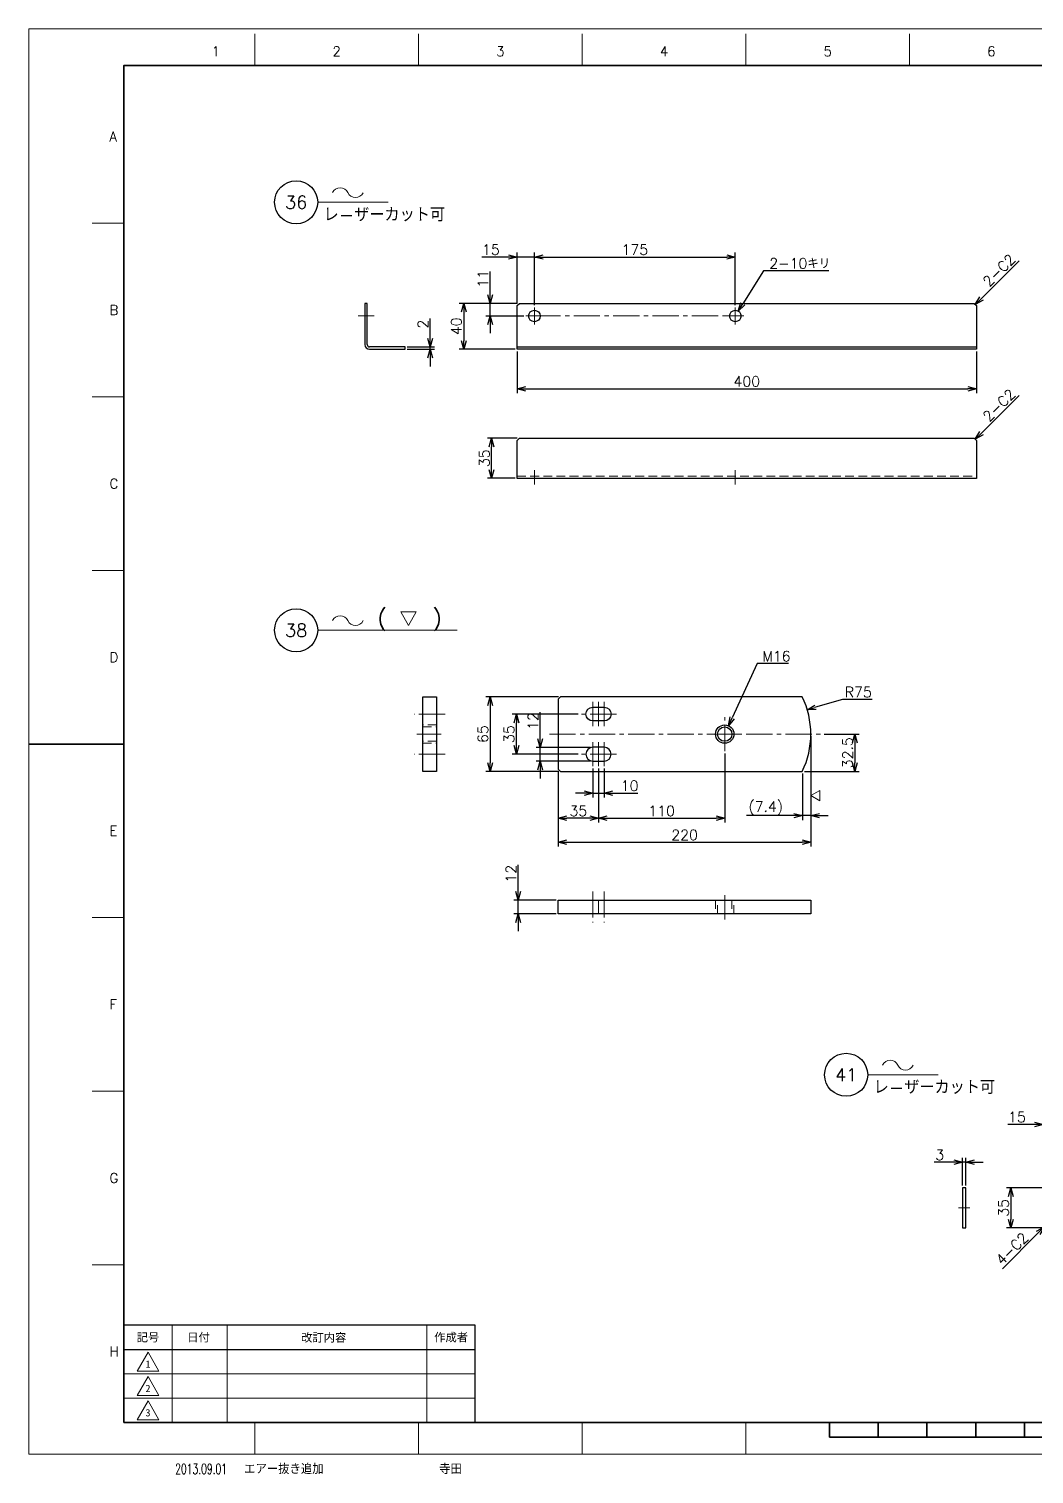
# Model space of a CAD drawing. Header units: millimetres. Extents: x 0 to 1764, y -17 to 1242.
# Drawn here: x 0 to 876, y -17 to 1242 of the extents above; entities that cross this region are included whole.
import ezdxf
from ezdxf import colors
from ezdxf.entities.mleader import LeaderData, LeaderLine
from ezdxf.enums import TextEntityAlignment as Align
from ezdxf.math import Vec2, Vec3

# ---------------------------------------------------------------- set-up
doc = ezdxf.new("R2010")
doc.units = ezdxf.units.MM
doc.header["$LTSCALE"] = 1.2
doc.header["$PDMODE"] = 99
doc.header["$PDSIZE"] = 1
doc.linetypes.add('CENTER2', pattern=[28.575, 19.05, -3.175, 3.175, -3.175])
doc.linetypes.add('HIDDEN', pattern=[9.525, 6.35, -3.175])
for name, color, linetype, lineweight in [('04_HIDDEN', 2, 'HIDDEN', 13), ('05_CENTER', 4, 'CENTER2', 13), ('07_TEXT', 3, 'Continuous', 13), ('08_DIM', 3, 'Continuous', 13), ('90_FRAME', 5, 'Continuous', 35)]:
    doc.layers.add(name, color=color, linetype=linetype, lineweight=lineweight)
doc.layers.add('10_DRAFT', color=8, linetype='Continuous', lineweight=0, plot=False)
doc.layers.add('91_BLANK', color=5, linetype='Continuous', lineweight=0, plot=False)
doc.styles.add('KSS_TXT', font='txt.shx', dxfattribs={"bigfont": 'extfont2.shx'})
doc.styles.add('MS_G', font='MS Gothic.ttf')
doc.styles.get("Standard").update_dxf_attribs({"font": 'txt.shx', "bigfont": 'extfont2.shx'})
doc.styles.add('表題用', font='MS PGothic.ttf')
doc.dimstyles.new('KSS_DIM', dxfattribs={"dimscale": 3, "dimtxt": 3, "dimasz": 2.5, "dimexe": 1.25, "dimexo": 0.625, "dimtad": 1, "dimdsep": 46, "dimtxsty": 'KSS_TXT', "dimblk": 'OPEN30', "dimcen": 0, "dimazin": 2, "dimtfac": 0.75, "dimtmove": 0, "dimatfit": 3, "dimldrblk": 'OPEN30', "dimfxl": 1.25, "dimtolj": 1, "dimarcsym": 0})
doc.dimstyles.new('KSS_DIM$3', dxfattribs={"dimscale": 3, "dimtxt": 3, "dimasz": 2.5, "dimexe": 1.25, "dimexo": 0.625, "dimtad": 1, "dimtih": 1, "dimtoh": 1, "dimdsep": 46, "dimtxsty": 'KSS_TXT', "dimblk": 'OPEN30', "dimcen": 0, "dimazin": 2, "dimtfac": 0.75, "dimtofl": 0, "dimtmove": 0, "dimatfit": 3, "dimldrblk": 'OPEN30', "dimfxl": 1.25, "dimtolj": 1, "dimarcsym": 0})
doc.dimstyles.new('KSS_DIM$4', dxfattribs={"dimscale": 3, "dimtxt": 3, "dimasz": 2.5, "dimexe": 1.25, "dimexo": 0.625, "dimtad": 1, "dimtih": 1, "dimtoh": 1, "dimdsep": 46, "dimtxsty": 'KSS_TXT', "dimblk": 'OPEN30', "dimcen": 0, "dimazin": 2, "dimtfac": 0.75, "dimtofl": 0, "dimtmove": 0, "dimatfit": 3, "dimldrblk": 'OPEN30', "dimfxl": 1.25, "dimtolj": 1, "dimarcsym": 0})

# ---------------------------------------------------------------- blocks, each defined once
blk = doc.blocks.new('AM_BALLOON1')
at = {"transparency": 16777216}
blk.add_circle((0, 0), 5, dxfattribs=at)
blk.add_attdef('B_NUMBER', text='', height=3, dxfattribs=at).set_placement((0, 0), align=Align.MIDDLE_CENTER)
blk = doc.blocks.new('_OPEN')
at = {"color": 0, "linetype": 'ByBlock'}
for p, q in [((-1, 0.17), (0, 0)), ((0, 0), (-1, -0.17)), ((0, 0), (-1, 0))]:
    blk.add_line(p, q, dxfattribs=at)
blk = doc.blocks.new('p1ba05')
for centre, start, end in [((-2.95, 0.29), 24.2276, 155.5758), ((0, 1.62), 204.2276, 335.5758)]:
    blk.add_arc(centre, 1.62, start, end)
blk = doc.blocks.new('M16Tz_1_1')
at = {"color": 0}
for radius in [8, 6.25]:
    blk.add_circle((0, 0), radius, dxfattribs=at)
at = {"layer": '05_CENTER'}
for p, q in [((0, -14.8), (0, 14.8)), ((14.8, 0), (-14.8, 0))]:
    blk.add_line(p, q, dxfattribs=at)
blk = doc.blocks.new('p1ba01')
for p, q in [((0, 0), (-1.5, 2.6)), ((-1.5, 2.6), (1.5, 2.6)), ((1.5, 2.6), (0, 0))]:
    blk.add_line(p, q)
blk = doc.blocks.new('_Open30')
at = {"color": 0, "linetype": 'ByBlock', "lineweight": -2}
for p, q in [((-1, 0.27), (0, 0)), ((0, 0), (-1, -0.27)), ((0, 0), (-1, 0))]:
    blk.add_line(p, q, dxfattribs=at)
blk = doc.blocks.new('*D142')
at = {"layer": '08_DIM', "color": 0, "lineweight": -2, "transparency": 16777216}
for p, q in [((425.3, 1002.4), (425.3, 1046.7)), ((440.3, 1000.8), (440.3, 1046.7)), ((417.8, 1042.9), (394.5, 1042.9)), ((440.3, 1042.9), (425.3, 1042.9)), ((447.8, 1042.9), (455.3, 1042.9))]:
    blk.add_line(p, q, dxfattribs=at)
at = {"layer": 'Defpoints', "color": 0, "transparency": 16777216}
for p in [(425.3, 1042.9), (425.3, 1000.5), (440.3, 998.9)]:
    blk.add_point(p, dxfattribs=at)
at = {"layer": '08_DIM', "color": 0, "lineweight": -2, "transparency": 16777216, "xscale": 7.5, "yscale": 7.5, "zscale": 7.5}
blk.add_blockref('_Open30', (425.3, 1042.9), dxfattribs=at)
at = {"layer": '08_DIM', "color": 0, "lineweight": -2, "transparency": 16777216, "xscale": 7.5, "yscale": 7.5, "zscale": 7.5, "rotation": 180}
blk.add_blockref('_Open30', (440.3, 1042.9), dxfattribs=at)
at = {"layer": '08_DIM', "color": 0, "transparency": 16777216, "insert": (402.4, 1049.3), "char_height": 9, "attachment_point": 5, "style": 'KSS_TXT'}
blk.add_mtext('\\A1;15', dxfattribs=at)
blk = doc.blocks.new('*D143')
at = {"layer": '08_DIM', "color": 0, "lineweight": -2, "transparency": 16777216}
for p, q in [((440.3, 1000.8), (440.3, 1046.7)), ((615.3, 1000.8), (615.3, 1046.7)), ((447.8, 1042.9), (607.8, 1042.9))]:
    blk.add_line(p, q, dxfattribs=at)
at = {"layer": 'Defpoints', "color": 0, "transparency": 16777216}
for p in [(615.3, 1042.9), (440.3, 998.9), (615.3, 998.9)]:
    blk.add_point(p, dxfattribs=at)
at = {"layer": '08_DIM', "color": 0, "lineweight": -2, "transparency": 16777216, "xscale": 7.5, "yscale": 7.5, "zscale": 7.5, "rotation": 180}
blk.add_blockref('_Open30', (440.3, 1042.9), dxfattribs=at)
at = {"layer": '08_DIM', "color": 0, "lineweight": -2, "transparency": 16777216, "xscale": 7.5, "yscale": 7.5, "zscale": 7.5}
blk.add_blockref('_Open30', (615.3, 1042.9), dxfattribs=at)
at = {"layer": '08_DIM', "color": 0, "transparency": 16777216, "insert": (527.8, 1049.3), "char_height": 9, "attachment_point": 5, "style": 'KSS_TXT'}
blk.add_mtext('\\A1;175', dxfattribs=at)
blk = doc.blocks.new('*D144')
at = {"layer": '08_DIM', "color": 0, "lineweight": -2, "transparency": 16777216}
for p, q in [((401.7, 1010), (401.7, 1030.3)), ((425.4, 1002.5), (398, 1002.5)), ((401.7, 991.5), (401.7, 1002.5)), ((431.1, 991.5), (398, 991.5)), ((401.7, 984), (401.7, 976.5))]:
    blk.add_line(p, q, dxfattribs=at)
at = {"layer": 'Defpoints', "color": 0, "transparency": 16777216}
for p in [(401.7, 1002.5), (427.3, 1002.5), (432.9, 991.5)]:
    blk.add_point(p, dxfattribs=at)
at = {"layer": '08_DIM', "color": 0, "lineweight": -2, "transparency": 16777216, "xscale": 7.5, "yscale": 7.5, "zscale": 7.5}
for p, rotation in [((401.7, 1002.5), 270), ((401.7, 991.5), 90)]:
    blk.add_blockref('_Open30', p, dxfattribs=dict(at, rotation=rotation))
at = {"layer": '08_DIM', "color": 0, "transparency": 16777216, "insert": (395.4, 1023.9), "char_height": 9, "attachment_point": 5, "rotation": 90, "style": 'KSS_TXT'}
blk.add_mtext('\\A1;11', dxfattribs=at)
blk = doc.blocks.new('*D145')
at = {"layer": '08_DIM', "color": 0, "lineweight": -2, "transparency": 16777216}
for p, q in [((425.4, 1002.5), (374.9, 1002.5)), ((378.7, 995), (378.7, 970)), ((423.4, 962.5), (374.9, 962.5))]:
    blk.add_line(p, q, dxfattribs=at)
at = {"layer": 'Defpoints', "color": 0, "transparency": 16777216}
for p in [(427.3, 1002.5), (378.7, 962.5), (425.3, 962.5)]:
    blk.add_point(p, dxfattribs=at)
at = {"layer": '08_DIM', "color": 0, "lineweight": -2, "transparency": 16777216, "xscale": 7.5, "yscale": 7.5, "zscale": 7.5}
for p, rotation in [((378.7, 1002.5), 90), ((378.7, 962.5), 270)]:
    blk.add_blockref('_Open30', p, dxfattribs=dict(at, rotation=rotation))
at = {"layer": '08_DIM', "color": 0, "transparency": 16777216, "insert": (372.3, 982.5), "char_height": 9, "attachment_point": 5, "rotation": 90, "style": 'KSS_TXT'}
blk.add_mtext('\\A1;40', dxfattribs=at)
blk = doc.blocks.new('*D146')
at = {"layer": '08_DIM', "color": 0, "lineweight": -2, "transparency": 16777216}
for p, q in [((425.3, 960.7), (425.3, 924.4)), ((825.3, 960.7), (825.3, 924.4)), ((432.8, 928.1), (817.8, 928.1))]:
    blk.add_line(p, q, dxfattribs=at)
at = {"layer": 'Defpoints', "color": 0, "transparency": 16777216}
for p in [(425.3, 962.5), (825.3, 962.5), (825.3, 928.1)]:
    blk.add_point(p, dxfattribs=at)
at = {"layer": '08_DIM', "color": 0, "lineweight": -2, "transparency": 16777216, "xscale": 7.5, "yscale": 7.5, "zscale": 7.5, "rotation": 180}
blk.add_blockref('_Open30', (425.3, 928.1), dxfattribs=at)
at = {"layer": '08_DIM', "color": 0, "lineweight": -2, "transparency": 16777216, "xscale": 7.5, "yscale": 7.5, "zscale": 7.5}
blk.add_blockref('_Open30', (825.3, 928.1), dxfattribs=at)
at = {"layer": '08_DIM', "color": 0, "transparency": 16777216, "insert": (625.3, 934.5), "char_height": 9, "attachment_point": 5, "style": 'KSS_TXT'}
blk.add_mtext('\\A1;400', dxfattribs=at)
blk = doc.blocks.new('*D147')
at = {"layer": '08_DIM', "color": 0, "lineweight": -2, "transparency": 16777216}
for p, q in [((425.4, 885.1), (399.3, 885.1)), ((403, 857.6), (403, 877.6)), ((423.4, 850.1), (399.3, 850.1))]:
    blk.add_line(p, q, dxfattribs=at)
at = {"layer": 'Defpoints', "color": 0, "transparency": 16777216}
for p in [(403, 885.1), (427.3, 885.1), (425.3, 850.1)]:
    blk.add_point(p, dxfattribs=at)
at = {"layer": '08_DIM', "color": 0, "lineweight": -2, "transparency": 16777216, "xscale": 7.5, "yscale": 7.5, "zscale": 7.5}
for p, rotation in [((403, 885.1), 90), ((403, 850.1), 270)]:
    blk.add_blockref('_Open30', p, dxfattribs=dict(at, rotation=rotation))
at = {"layer": '08_DIM', "color": 0, "transparency": 16777216, "insert": (396.7, 867.6), "char_height": 9, "attachment_point": 5, "rotation": 90, "style": 'KSS_TXT'}
blk.add_mtext('\\A1;35', dxfattribs=at)
blk = doc.blocks.new('*D148')
at = {"layer": '08_DIM', "color": 0, "lineweight": -2, "transparency": 16777216}
for p, q in [((639.7, 1030.9), (621.9, 1002.2)), ((696.8, 1030.9), (639.7, 1030.9))]:
    blk.add_line(p, q, dxfattribs=at)
at = {"layer": 'Defpoints', "color": 0, "transparency": 16777216}
for p in [(617.9, 995.8), (612.6, 987.3)]:
    blk.add_point(p, dxfattribs=at)
at = {"layer": '08_DIM', "color": 0, "lineweight": -2, "transparency": 16777216, "xscale": 7.5, "yscale": 7.5, "zscale": 7.5, "rotation": 238.1731790596877}
blk.add_blockref('_Open30', (617.9, 995.8), dxfattribs=at)
at = {"layer": '08_DIM', "color": 0, "transparency": 16777216, "insert": (671.4, 1037.3), "char_height": 9, "attachment_point": 5, "style": 'KSS_TXT'}
blk.add_mtext('\\A1;2-10キリ', dxfattribs=at)
blk = doc.blocks.new('*D149')
at = {"layer": '08_DIM', "color": 0, "lineweight": -2, "transparency": 16777216}
for p, q in [((349.5, 972), (349.5, 989.3)), ((329.6, 964.5), (353.3, 964.5)), ((329.6, 962.5), (353.3, 962.5)), ((349.5, 962.5), (349.5, 964.5)), ((349.5, 955), (349.5, 947.5))]:
    blk.add_line(p, q, dxfattribs=at)
at = {"layer": 'Defpoints', "color": 0, "transparency": 16777216}
for p in [(327.7, 964.5), (327.7, 962.5), (349.5, 964.5)]:
    blk.add_point(p, dxfattribs=at)
at = {"layer": '08_DIM', "color": 0, "lineweight": -2, "transparency": 16777216, "xscale": 7.5, "yscale": 7.5, "zscale": 7.5}
for p, rotation in [((349.5, 964.5), 270), ((349.5, 962.5), 90)]:
    blk.add_blockref('_Open30', p, dxfattribs=dict(at, rotation=rotation))
at = {"layer": '08_DIM', "color": 0, "transparency": 16777216, "insert": (343.2, 984.4), "char_height": 9, "attachment_point": 5, "rotation": 90, "style": 'KSS_TXT'}
blk.add_mtext('\\A1;2', dxfattribs=at)
blk = doc.blocks.new('*D150')
at = {"layer": '08_DIM', "color": 0, "lineweight": -2, "transparency": 16777216}
blk.add_line((829.6, 1006.8), (862.5, 1039.7), dxfattribs=at)
at = {"layer": 'Defpoints', "color": 0, "transparency": 16777216}
for p in [(874.7, 1052), (874.7, 1052), (824.3, 1001.5)]:
    blk.add_point(p, dxfattribs=at)
at = {"layer": '08_DIM', "color": 0, "lineweight": -2, "transparency": 16777216, "xscale": 7.5, "yscale": 7.5, "zscale": 7.5, "rotation": 225}
blk.add_blockref('_Open30', (824.3, 1001.5), dxfattribs=at)
at = {"layer": '08_DIM', "color": 0, "transparency": 16777216, "insert": (845, 1031.3), "char_height": 9, "attachment_point": 5, "rotation": 45, "style": 'KSS_TXT'}
blk.add_mtext('\\A1;2-C2', dxfattribs=at)
blk = doc.blocks.new('*D151')
at = {"layer": '08_DIM', "color": 0, "lineweight": -2, "transparency": 16777216}
blk.add_line((829.6, 889.4), (862.5, 922.3), dxfattribs=at)
at = {"layer": 'Defpoints', "color": 0, "transparency": 16777216}
for p in [(874.7, 934.5), (874.7, 934.5), (824.3, 884.1)]:
    blk.add_point(p, dxfattribs=at)
at = {"layer": '08_DIM', "color": 0, "lineweight": -2, "transparency": 16777216, "xscale": 7.5, "yscale": 7.5, "zscale": 7.5, "rotation": 225}
blk.add_blockref('_Open30', (824.3, 884.1), dxfattribs=at)
at = {"layer": '08_DIM', "color": 0, "transparency": 16777216, "insert": (845, 913.8), "char_height": 9, "attachment_point": 5, "rotation": 45, "style": 'KSS_TXT'}
blk.add_mtext('\\A1;2-C2', dxfattribs=at)
blk = doc.blocks.new('*D162')
at = {"layer": '08_DIM', "color": 0, "lineweight": -2, "transparency": 16777216}
for p, q in [((491.1, 597.4), (491.1, 572.1)), ((501.1, 597.4), (501.1, 572.1)), ((483.6, 575.9), (476.1, 575.9)), ((491.1, 575.9), (501.1, 575.9)), ((508.6, 575.9), (530.3, 575.9))]:
    blk.add_line(p, q, dxfattribs=at)
at = {"layer": 'Defpoints', "color": 0, "transparency": 16777216}
for p in [(491.1, 599.2), (501.1, 599.2), (501.1, 575.9)]:
    blk.add_point(p, dxfattribs=at)
at = {"layer": '08_DIM', "color": 0, "lineweight": -2, "transparency": 16777216, "xscale": 7.5, "yscale": 7.5, "zscale": 7.5}
blk.add_blockref('_Open30', (491.1, 575.9), dxfattribs=at)
at = {"layer": '08_DIM', "color": 0, "lineweight": -2, "transparency": 16777216, "xscale": 7.5, "yscale": 7.5, "zscale": 7.5, "rotation": 180}
blk.add_blockref('_Open30', (501.1, 575.9), dxfattribs=at)
at = {"layer": '08_DIM', "color": 0, "transparency": 16777216, "insert": (523.2, 582.2), "char_height": 9, "attachment_point": 5, "style": 'KSS_TXT'}
blk.add_mtext('\\A1;10', dxfattribs=at)
blk = doc.blocks.new('*D163')
at = {"layer": '08_DIM', "color": 0, "lineweight": -2, "transparency": 16777216}
for p, q in [((461.1, 594.9), (461.1, 550.2)), ((496.1, 597.4), (496.1, 550.2)), ((488.6, 553.9), (468.6, 553.9))]:
    blk.add_line(p, q, dxfattribs=at)
at = {"layer": 'Defpoints', "color": 0, "transparency": 16777216}
for p in [(461.1, 596.7), (496.1, 599.2), (461.1, 553.9)]:
    blk.add_point(p, dxfattribs=at)
at = {"layer": '08_DIM', "color": 0, "lineweight": -2, "transparency": 16777216, "xscale": 7.5, "yscale": 7.5, "zscale": 7.5, "rotation": 180}
blk.add_blockref('_Open30', (461.1, 553.9), dxfattribs=at)
at = {"layer": '08_DIM', "color": 0, "lineweight": -2, "transparency": 16777216, "xscale": 7.5, "yscale": 7.5, "zscale": 7.5}
blk.add_blockref('_Open30', (496.1, 553.9), dxfattribs=at)
at = {"layer": '08_DIM', "color": 0, "transparency": 16777216, "insert": (478.6, 560.3), "char_height": 9, "attachment_point": 5, "style": 'KSS_TXT'}
blk.add_mtext('\\A1;35', dxfattribs=at)
blk = doc.blocks.new('*D164')
at = {"layer": '08_DIM', "color": 0, "lineweight": -2, "transparency": 16777216}
for p, q in [((606.1, 610.5), (606.1, 550.2)), ((496.1, 597.4), (496.1, 550.2)), ((503.6, 553.9), (598.6, 553.9))]:
    blk.add_line(p, q, dxfattribs=at)
at = {"layer": 'Defpoints', "color": 0, "transparency": 16777216}
for p in [(606.1, 612.4), (496.1, 599.2), (606.1, 553.9)]:
    blk.add_point(p, dxfattribs=at)
at = {"layer": '08_DIM', "color": 0, "lineweight": -2, "transparency": 16777216, "xscale": 7.5, "yscale": 7.5, "zscale": 7.5, "rotation": 180}
blk.add_blockref('_Open30', (496.1, 553.9), dxfattribs=at)
at = {"layer": '08_DIM', "color": 0, "lineweight": -2, "transparency": 16777216, "xscale": 7.5, "yscale": 7.5, "zscale": 7.5}
blk.add_blockref('_Open30', (606.1, 553.9), dxfattribs=at)
at = {"layer": '08_DIM', "color": 0, "transparency": 16777216, "insert": (551.1, 560.3), "char_height": 9, "attachment_point": 5, "style": 'KSS_TXT'}
blk.add_mtext('\\A1;110', dxfattribs=at)
blk = doc.blocks.new('*D165')
at = {"layer": '08_DIM', "color": 0, "lineweight": -2, "transparency": 16777216}
for p, q in [((681.1, 625.4), (681.1, 529.3)), ((461.1, 594.9), (461.1, 529.3)), ((468.6, 533), (673.6, 533))]:
    blk.add_line(p, q, dxfattribs=at)
at = {"layer": 'Defpoints', "color": 0, "transparency": 16777216}
for p in [(681.1, 627.2), (461.1, 596.7), (681.1, 533)]:
    blk.add_point(p, dxfattribs=at)
at = {"layer": '08_DIM', "color": 0, "lineweight": -2, "transparency": 16777216, "xscale": 7.5, "yscale": 7.5, "zscale": 7.5, "rotation": 180}
blk.add_blockref('_Open30', (461.1, 533), dxfattribs=at)
at = {"layer": '08_DIM', "color": 0, "lineweight": -2, "transparency": 16777216, "xscale": 7.5, "yscale": 7.5, "zscale": 7.5}
blk.add_blockref('_Open30', (681.1, 533), dxfattribs=at)
at = {"layer": '08_DIM', "color": 0, "transparency": 16777216, "insert": (571.1, 539.4), "char_height": 9, "attachment_point": 5, "style": 'KSS_TXT'}
blk.add_mtext('\\A1;220', dxfattribs=at)
blk = doc.blocks.new('*D166')
at = {"layer": '08_DIM', "color": 0, "lineweight": -2, "transparency": 16777216}
for p, q in [((692.7, 627.2), (723.2, 627.2)), ((719.5, 619.7), (719.5, 602.2)), ((675.5, 594.7), (723.2, 594.7))]:
    blk.add_line(p, q, dxfattribs=at)
at = {"layer": 'Defpoints', "color": 0, "transparency": 16777216}
for p in [(690.8, 627.2), (673.7, 594.7), (719.5, 594.7)]:
    blk.add_point(p, dxfattribs=at)
at = {"layer": '08_DIM', "color": 0, "lineweight": -2, "transparency": 16777216, "xscale": 7.5, "yscale": 7.5, "zscale": 7.5}
for p, rotation in [((719.5, 627.2), 90), ((719.5, 594.7), 270)]:
    blk.add_blockref('_Open30', p, dxfattribs=dict(at, rotation=rotation))
at = {"layer": '08_DIM', "color": 0, "transparency": 16777216, "insert": (713.1, 611), "char_height": 9, "attachment_point": 5, "rotation": 90, "style": 'KSS_TXT'}
blk.add_mtext('\\A1;32.5', dxfattribs=at)
blk = doc.blocks.new('*D167')
at = {"layer": '08_DIM', "color": 0, "lineweight": -2, "transparency": 16777216}
for p, q in [((445.4, 623.2), (445.4, 646.5)), ((489.2, 615.7), (441.7, 615.7)), ((445.4, 603.7), (445.4, 615.7)), ((489.2, 603.7), (441.7, 603.7)), ((445.4, 596.2), (445.4, 588.7))]:
    blk.add_line(p, q, dxfattribs=at)
at = {"layer": 'Defpoints', "color": 0, "transparency": 16777216}
for p in [(445.4, 615.7), (491.1, 615.7), (491.1, 603.7)]:
    blk.add_point(p, dxfattribs=at)
at = {"layer": '08_DIM', "color": 0, "lineweight": -2, "transparency": 16777216, "xscale": 7.5, "yscale": 7.5, "zscale": 7.5}
for p, rotation in [((445.4, 615.7), 270), ((445.4, 603.7), 90)]:
    blk.add_blockref('_Open30', p, dxfattribs=dict(at, rotation=rotation))
at = {"layer": '08_DIM', "color": 0, "transparency": 16777216, "insert": (439.1, 638.6), "char_height": 9, "attachment_point": 5, "rotation": 90, "style": 'KSS_TXT'}
blk.add_mtext('\\A1;12', dxfattribs=at)
blk = doc.blocks.new('*D168')
at = {"layer": '08_DIM', "color": 0, "lineweight": -2, "transparency": 16777216}
for p, q in [((478.5, 644.7), (421, 644.7)), ((424.7, 617.2), (424.7, 637.2)), ((478.5, 609.7), (421, 609.7))]:
    blk.add_line(p, q, dxfattribs=at)
at = {"layer": 'Defpoints', "color": 0, "transparency": 16777216}
for p in [(424.7, 644.7), (480.4, 644.7), (480.4, 609.7)]:
    blk.add_point(p, dxfattribs=at)
at = {"layer": '08_DIM', "color": 0, "lineweight": -2, "transparency": 16777216, "xscale": 7.5, "yscale": 7.5, "zscale": 7.5}
for p, rotation in [((424.7, 644.7), 90), ((424.7, 609.7), 270)]:
    blk.add_blockref('_Open30', p, dxfattribs=dict(at, rotation=rotation))
at = {"layer": '08_DIM', "color": 0, "transparency": 16777216, "insert": (418.3, 627.2), "char_height": 9, "attachment_point": 5, "rotation": 90, "style": 'KSS_TXT'}
blk.add_mtext('\\A1;35', dxfattribs=at)
blk = doc.blocks.new('*D169')
at = {"layer": '08_DIM', "color": 0, "lineweight": -2, "transparency": 16777216}
for p, q in [((461.2, 659.7), (398.1, 659.7)), ((401.8, 652.2), (401.8, 602.2)), ((461.2, 594.7), (398.1, 594.7))]:
    blk.add_line(p, q, dxfattribs=at)
at = {"layer": 'Defpoints', "color": 0, "transparency": 16777216}
for p in [(463.1, 659.7), (401.8, 594.7), (463.1, 594.7)]:
    blk.add_point(p, dxfattribs=at)
at = {"layer": '08_DIM', "color": 0, "lineweight": -2, "transparency": 16777216, "xscale": 7.5, "yscale": 7.5, "zscale": 7.5}
for p, rotation in [((401.8, 659.7), 90), ((401.8, 594.7), 270)]:
    blk.add_blockref('_Open30', p, dxfattribs=dict(at, rotation=rotation))
at = {"layer": '08_DIM', "color": 0, "transparency": 16777216, "insert": (395.4, 627.2), "char_height": 9, "attachment_point": 5, "rotation": 90, "style": 'KSS_TXT'}
blk.add_mtext('\\A1;65', dxfattribs=at)
blk = doc.blocks.new('*D170')
at = {"layer": '08_DIM', "color": 0, "lineweight": -2, "transparency": 16777216}
for p, q in [((634.3, 688.7), (612.5, 641.3)), ((661.6, 688.7), (634.3, 688.7))]:
    blk.add_line(p, q, dxfattribs=at)
at = {"layer": 'Defpoints', "color": 0, "transparency": 16777216}
for p in [(609.4, 634.5), (602.7, 620)]:
    blk.add_point(p, dxfattribs=at)
at = {"layer": '08_DIM', "color": 0, "lineweight": -2, "transparency": 16777216, "xscale": 7.5, "yscale": 7.5, "zscale": 7.5, "rotation": 245.3868594201765}
blk.add_blockref('_Open30', (609.4, 634.5), dxfattribs=at)
at = {"layer": '08_DIM', "color": 0, "transparency": 16777216, "insert": (651.1, 695.1), "char_height": 9, "attachment_point": 5, "style": 'KSS_TXT'}
blk.add_mtext('\\A1;M16', dxfattribs=at)
blk = doc.blocks.new('*D171')
at = {"layer": '08_DIM', "color": 0, "lineweight": -2, "transparency": 16777216}
for p, q in [((681.1, 625.4), (681.1, 552.4)), ((673.7, 592.9), (673.7, 552.4)), ((666.2, 556.2), (624.9, 556.2)), ((681.1, 556.2), (673.7, 556.2)), ((688.6, 556.2), (696.1, 556.2))]:
    blk.add_line(p, q, dxfattribs=at)
at = {"layer": 'Defpoints', "color": 0, "transparency": 16777216}
for p in [(681.1, 627.2), (673.7, 594.7), (673.7, 556.2)]:
    blk.add_point(p, dxfattribs=at)
at = {"layer": '08_DIM', "color": 0, "lineweight": -2, "transparency": 16777216, "xscale": 7.5, "yscale": 7.5, "zscale": 7.5}
blk.add_blockref('_Open30', (673.7, 556.2), dxfattribs=at)
at = {"layer": '08_DIM', "color": 0, "lineweight": -2, "transparency": 16777216, "xscale": 7.5, "yscale": 7.5, "zscale": 7.5, "rotation": 180}
blk.add_blockref('_Open30', (681.1, 556.2), dxfattribs=at)
at = {"layer": '08_DIM', "color": 0, "transparency": 16777216, "insert": (641.8, 562.6), "char_height": 9, "attachment_point": 5, "style": 'KSS_TXT'}
blk.add_mtext('\\A1;(7.4)', dxfattribs=at)
blk = doc.blocks.new('*D172')
at = {"layer": '08_DIM', "color": 0, "lineweight": -2, "transparency": 16777216}
for p, q in [((708.6, 657.4), (685.2, 650.6)), ((734.4, 657.4), (708.6, 657.4))]:
    blk.add_line(p, q, dxfattribs=at)
at = {"layer": 'Defpoints', "color": 0, "transparency": 16777216}
for p in [(678, 648.4), (606.1, 627.2)]:
    blk.add_point(p, dxfattribs=at)
at = {"layer": '08_DIM', "color": 0, "lineweight": -2, "transparency": 16777216, "xscale": 7.5, "yscale": 7.5, "zscale": 7.5, "rotation": 196.4213135065536}
blk.add_blockref('_Open30', (678, 648.4), dxfattribs=at)
at = {"layer": '08_DIM', "color": 0, "transparency": 16777216, "insert": (722.4, 663.8), "char_height": 9, "attachment_point": 5, "style": 'KSS_TXT'}
blk.add_mtext('\\A1;R75', dxfattribs=at)
blk = doc.blocks.new('*D173')
at = {"layer": '08_DIM', "color": 0, "lineweight": -2, "transparency": 16777216}
for p, q in [((426.2, 490.2), (426.2, 513.5)), ((459.2, 482.7), (422.5, 482.7)), ((426.2, 470.7), (426.2, 482.7)), ((459.2, 470.7), (422.5, 470.7)), ((426.2, 463.2), (426.2, 455.7))]:
    blk.add_line(p, q, dxfattribs=at)
at = {"layer": 'Defpoints', "color": 0, "transparency": 16777216}
for p in [(426.2, 482.7), (461.1, 482.7), (461.1, 470.7)]:
    blk.add_point(p, dxfattribs=at)
at = {"layer": '08_DIM', "color": 0, "lineweight": -2, "transparency": 16777216, "xscale": 7.5, "yscale": 7.5, "zscale": 7.5}
for p, rotation in [((426.2, 482.7), 270), ((426.2, 470.7), 90)]:
    blk.add_blockref('_Open30', p, dxfattribs=dict(at, rotation=rotation))
at = {"layer": '08_DIM', "color": 0, "transparency": 16777216, "insert": (419.9, 505.6), "char_height": 9, "attachment_point": 5, "rotation": 90, "style": 'KSS_TXT'}
blk.add_mtext('\\A1;12', dxfattribs=at)
blk = doc.blocks.new('*D182')
at = {"layer": '08_DIM', "color": 0, "lineweight": -2, "transparency": 16777216}
for p, q in [((883.5, 231.9), (883.5, 291)), ((898.5, 223.7), (898.5, 291)), ((876, 287.2), (852.8, 287.2)), ((898.5, 287.2), (883.5, 287.2)), ((906, 287.2), (913.5, 287.2))]:
    blk.add_line(p, q, dxfattribs=at)
at = {"layer": 'Defpoints', "color": 0, "transparency": 16777216}
for p in [(883.5, 287.2), (883.5, 230), (898.5, 221.9)]:
    blk.add_point(p, dxfattribs=at)
at = {"layer": '08_DIM', "color": 0, "lineweight": -2, "transparency": 16777216, "xscale": 7.5, "yscale": 7.5, "zscale": 7.5}
blk.add_blockref('_Open30', (883.5, 287.2), dxfattribs=at)
at = {"layer": '08_DIM', "color": 0, "lineweight": -2, "transparency": 16777216, "xscale": 7.5, "yscale": 7.5, "zscale": 7.5, "rotation": 180}
blk.add_blockref('_Open30', (898.5, 287.2), dxfattribs=at)
at = {"layer": '08_DIM', "color": 0, "transparency": 16777216, "insert": (860.6, 293.6), "char_height": 9, "attachment_point": 5, "style": 'KSS_TXT'}
blk.add_mtext('\\A1;15', dxfattribs=at)
blk = doc.blocks.new('*D186')
at = {"layer": '08_DIM', "color": 0, "lineweight": -2, "transparency": 16777216}
for p, q in [((883.6, 232), (851.6, 232)), ((855.3, 224.5), (855.3, 204.5)), ((883.6, 197), (851.6, 197))]:
    blk.add_line(p, q, dxfattribs=at)
at = {"layer": 'Defpoints', "color": 0, "transparency": 16777216}
for p in [(885.5, 232), (855.3, 197), (885.5, 197)]:
    blk.add_point(p, dxfattribs=at)
at = {"layer": '08_DIM', "color": 0, "lineweight": -2, "transparency": 16777216, "xscale": 7.5, "yscale": 7.5, "zscale": 7.5}
for p, rotation in [((855.3, 232), 90), ((855.3, 197), 270)]:
    blk.add_blockref('_Open30', p, dxfattribs=dict(at, rotation=rotation))
at = {"layer": '08_DIM', "color": 0, "transparency": 16777216, "insert": (848.9, 214.5), "char_height": 9, "attachment_point": 5, "rotation": 90, "style": 'KSS_TXT'}
blk.add_mtext('\\A1;35', dxfattribs=at)
blk = doc.blocks.new('*D188')
at = {"layer": '08_DIM', "color": 0, "lineweight": -2, "transparency": 16777216}
blk.add_line((879.2, 192.7), (847.9, 161.4), dxfattribs=at)
at = {"layer": 'Defpoints', "color": 0, "transparency": 16777216}
for p in [(884.5, 198), (837.2, 150.7), (837.2, 150.7)]:
    blk.add_point(p, dxfattribs=at)
at = {"layer": '08_DIM', "color": 0, "lineweight": -2, "transparency": 16777216, "xscale": 7.5, "yscale": 7.5, "zscale": 7.5, "rotation": 45}
blk.add_blockref('_Open30', (884.5, 198), dxfattribs=at)
at = {"layer": '08_DIM', "color": 0, "transparency": 16777216, "insert": (856.3, 178.9), "char_height": 9, "attachment_point": 5, "rotation": 45, "style": 'KSS_TXT'}
blk.add_mtext('\\A1;4-C2', dxfattribs=at)
blk = doc.blocks.new('*D189')
at = {"layer": '08_DIM', "color": 0, "lineweight": -2, "transparency": 16777216}
for p, q in [((805.7, 254.4), (788.4, 254.4)), ((813.2, 233.9), (813.2, 258.1)), ((816.2, 254.4), (813.2, 254.4)), ((816.2, 233.9), (816.2, 258.1)), ((823.7, 254.4), (831.2, 254.4))]:
    blk.add_line(p, q, dxfattribs=at)
at = {"layer": 'Defpoints', "color": 0, "transparency": 16777216}
for p in [(813.2, 254.4), (813.2, 232), (816.2, 232)]:
    blk.add_point(p, dxfattribs=at)
at = {"layer": '08_DIM', "color": 0, "lineweight": -2, "transparency": 16777216, "xscale": 7.5, "yscale": 7.5, "zscale": 7.5}
blk.add_blockref('_Open30', (813.2, 254.4), dxfattribs=at)
at = {"layer": '08_DIM', "color": 0, "lineweight": -2, "transparency": 16777216, "xscale": 7.5, "yscale": 7.5, "zscale": 7.5, "rotation": 180}
blk.add_blockref('_Open30', (816.2, 254.4), dxfattribs=at)
at = {"layer": '08_DIM', "color": 0, "transparency": 16777216, "insert": (793.3, 260.7), "char_height": 9, "attachment_point": 5, "style": 'KSS_TXT'}
blk.add_mtext('\\A1;3', dxfattribs=at)

msp = doc.modelspace()

# ---------------------------------------------------------------- linework, layer by layer
at = {"color": 0}
for p, q in [((294.675, 1002.537), (292.675, 1002.537)), ((292.675, 1002.537), (292.675, 966.537)), ((294.675, 966.537), (294.675, 1002.537)), ((327.675, 964.537), (296.675, 964.537)), ((296.675, 962.537), (327.675, 962.537)), ((327.675, 962.537), (327.675, 964.537)), ((425.275, 964.537), (825.275, 964.537))]:
    msp.add_line(p, q, dxfattribs=at)
for points in [[(427.275, 1002.537), (823.275, 1002.537), (825.275, 1000.537), (825.275, 962.537), (425.275, 962.537), (425.275, 1000.537)], [(427.275, 885.062), (823.275, 885.062), (825.275, 883.062), (825.275, 850.062), (425.275, 850.062), (425.275, 883.062)], [(343.082, 594.731), (343.082, 659.731), (355.082, 659.731), (355.082, 594.731)], [(461.07, 470.712), (461.07, 482.712), (681.07, 482.712), (681.07, 470.712)], [(816.165, 232.032), (813.165, 232.032), (813.165, 197.032), (816.165, 197.032)]]:
    msp.add_lwpolyline(points, close=True, dxfattribs=at)
for points in [[(586.07, 659.731), (463.07, 659.731), (461.07, 657.731), (461.07, 596.731), (463.07, 594.731), (586.07, 594.731)], [(673.662, 659.731), (586.07, 659.731)], [(586.07, 594.731), (673.662, 594.731)]]:
    msp.add_lwpolyline(points)
for points in [[(491.07, 650.731), (501.07, 650.731, -1), (501.07, 638.731), (491.07, 638.731, -1)], [(491.07, 603.731), (501.07, 603.731, 1), (501.07, 615.731), (491.07, 615.731, 1)]]:
    msp.add_lwpolyline(points, format="xyb", close=True, dxfattribs=at)
for centre in [(440.275, 991.537), (615.275, 991.537)]:
    msp.add_circle(centre, 5, dxfattribs=at)
for radius in [4, 2]:
    msp.add_arc((296.675, 966.537), radius, 180, 270, dxfattribs=at)
msp.add_arc((606.07, 627.231), 75, 334.320711, 25.679289)
at = {"layer": '04_HIDDEN'}
for p, q in [((425.275, 852.062), (825.275, 852.062)), ((355.082, 635.231), (343.082, 635.231)), ((343.082, 633.481), (355.082, 633.481)), ((355.082, 620.981), (343.082, 620.981)), ((343.082, 619.231), (355.082, 619.231)), ((598.07, 482.712), (598.07, 470.712)), ((599.82, 470.712), (599.82, 482.712)), ((612.32, 482.712), (612.32, 470.712)), ((614.07, 470.712), (614.07, 482.712))]:
    msp.add_line(p, q, dxfattribs=at)
at = {"layer": '05_CENTER'}
for p, q in [((440.275, 984.196), (440.275, 998.878)), ((615.275, 984.196), (615.275, 998.878)), ((300.667, 991.537), (286.703, 991.537)), ((447.616, 991.537), (432.934, 991.537)), ((440.275, 991.537), (615.275, 991.537)), ((622.616, 991.537), (607.934, 991.537)), ((440.275, 844.721), (440.275, 857.32)), ((615.275, 844.721), (615.275, 857.32)), ((491.07, 655.23), (491.07, 634.232)), ((496.07, 655.23), (496.07, 634.232)), ((501.07, 655.23), (501.07, 634.232)), ((362.624, 644.731), (335.539, 644.731)), ((511.746, 644.731), (480.393, 644.731)), ((338.007, 627.231), (359.2, 627.231)), ((453.348, 627.231), (690.777, 627.231)), ((491.07, 599.232), (491.07, 620.23)), ((496.07, 599.232), (496.07, 620.23)), ((501.07, 599.232), (501.07, 620.23)), ((362.624, 609.731), (335.539, 609.731)), ((511.746, 609.731), (480.393, 609.731)), ((491.07, 490.255), (491.07, 463.17)), ((501.07, 490.255), (501.07, 463.17)), ((606.07, 465.638), (606.07, 486.831)), ((819.5, 214.532), (809.83, 214.532))]:
    msp.add_line(p, q, dxfattribs=at)
at = {"layer": '08_DIM'}
for p, q in [((251.539, 1090.555), (312.868, 1090.555)), ((251.539, 717.705), (373.118, 717.705)), ((730.606, 330.426), (791.935, 330.426))]:
    msp.add_line(p, q, dxfattribs=at)
at = {"layer": '10_DRAFT'}
msp.add_line((496.07, 482.712), (496.07, 470.712), dxfattribs=at)
at = {"layer": '90_FRAME', "color": 4, "lineweight": 13}
for p, q in [((196.76, 1209.75), (196.76, 1237.359)), ((339.328, 1209.75), (339.328, 1237.359)), ((481.896, 1209.75), (481.896, 1237.359)), ((624.464, 1209.75), (624.464, 1237.359)), ((767.032, 1209.75), (767.032, 1237.359)), ((82.742, 1072.29), (55.133, 1072.29)), ((82.742, 921.066), (55.133, 921.066)), ((82.742, 769.842), (55.133, 769.842)), ((82.742, 467.394), (55.133, 467.394)), ((82.742, 316.17), (55.133, 316.17)), ((82.742, 164.946), (55.133, 164.946)), ((196.76, 0), (196.76, 27.485)), ((339.328, 0), (339.328, 27.485)), ((481.896, 0), (481.896, 27.485)), ((624.464, 0), (624.464, 27.485))]:
    msp.add_line(p, q, dxfattribs=at)
at = {"layer": '90_FRAME'}
for p, q in [((0, 618.618), (82.742, 618.618)), ((697.224, 14.743), (697.224, 27.485)), ((739.699, 14.743), (739.699, 27.485)), ((782.175, 14.743), (782.175, 27.485)), ((824.65, 14.743), (824.65, 27.485)), ((867.125, 14.743), (867.125, 27.485)), ((697.224, 14.743), (1121.977, 14.743))]:
    msp.add_line(p, q, dxfattribs=at)
at = {"layer": '90_FRAME', "color": 0, "lineweight": 13}
for p, q in [((124.742, 27.485), (124.742, 112.343)), ((172.742, 27.485), (172.742, 112.343)), ((346.742, 27.485), (346.742, 112.343)), ((82.742, 69.914), (388.742, 69.914)), ((82.742, 48.7), (388.742, 48.7))]:
    msp.add_line(p, q, dxfattribs=at)
at = {"layer": '90_FRAME', "color": 0, "lineweight": 25}
msp.add_line((82.742, 91.128), (388.742, 91.128), dxfattribs=at)
at = {"layer": '90_FRAME'}
msp.add_lwpolyline([(82.742, 27.485), (1736.459, 27.485), (1736.459, 1209.75), (82.742, 1209.75)], close=True, dxfattribs=at)
at = {"layer": '90_FRAME', "color": 0, "lineweight": 25}
msp.add_lwpolyline([(82.742, 27.485), (388.742, 27.485), (388.742, 112.343), (82.742, 112.343)], close=True, dxfattribs=at)
at = {"layer": '90_FRAME', "color": 0, "lineweight": 13}
for points in [[(94.195, 72.167), (103.742, 88.702), (113.288, 72.167), (94.195, 72.167)], [(94.195, 50.953), (103.742, 67.488), (113.288, 50.953), (94.195, 50.953)], [(94.195, 29.739), (103.742, 46.274), (113.288, 29.739), (94.195, 29.739)]]:
    msp.add_lwpolyline(points, dxfattribs=at)
at = {"layer": '91_BLANK'}
msp.add_lwpolyline([(0, 0), (1764.068, 0), (1764.068, 1241.619), (0, 1241.619)], close=True, dxfattribs=at)

# ---------------------------------------------------------------- block references
msp.add_blockref('M16Tz_1_1', (606.07, 627.231))
at = {"layer": '08_DIM', "xscale": 4.5, "yscale": 4.5, "zscale": 4.5}
for name, p in [('p1ba05', (284.408, 1094.658)), ('p1ba05', (284.408, 721.807)), ('p1ba01', (330.571, 721.98)), ('p1ba05', (763.475, 334.529))]:
    msp.add_blockref(name, p, dxfattribs=at)
at = {"layer": '08_DIM', "xscale": 3, "yscale": 3, "zscale": 3, "rotation": 270}
msp.add_blockref('p1ba01', (681.07, 573.62), dxfattribs=at)

# ---------------------------------------------------------------- texts
at = {"layer": '07_TEXT', "style": 'KSS_TXT'}
msp.add_text('(   )', height=13.5, dxfattribs=at).set_placement((303.557, 721.642))
at = {"layer": '08_DIM', "style": 'KSS_TXT'}
for p in [(256.727, 1073.874), (735.794, 313.745)]:
    msp.add_text('レ-ザーカット可', height=12, dxfattribs=at).set_placement(p)
at = {"layer": '90_FRAME', "color": 0, "lineweight": 13, "style": 'KSS_TXT'}
for s, p in [('1', (162.682, 1215.249)), ('2', (268.044, 1215.249)), ('3', (410.612, 1215.249)), ('4', (553.18, 1215.249)), ('5', (695.748, 1215.249)), ('6', (838.316, 1215.249))]:
    msp.add_text(s, height=8.52, dxfattribs=at).set_placement(p, align=Align.BOTTOM_CENTER)
for s, p in [('A', (70.199, 1147.902)), ('B', (70.199, 996.678)), ('C', (70.199, 845.454)), ('D', (70.199, 694.23)), ('E', (70.199, 543.006)), ('F', (70.199, 391.782)), ('G', (70.199, 240.558)), ('H', (70.199, 89.334))]:
    msp.add_text(s, height=8.52, dxfattribs=at).set_placement(p, align=Align.MIDDLE_LEFT)
at = {"layer": '90_FRAME', "color": 0, "style": '表題用'}
for s, p in [('記号', (103.742, 101.735)), ('日付', (147.711, 101.735)), ('作成者', (367.742, 101.735))]:
    msp.add_text(s, height=7.2, dxfattribs=at).set_placement(p, align=Align.MIDDLE_CENTER)
msp.add_text('改訂内容', height=7.2, dxfattribs=at).set_placement((256.742, 101.735), align=Align.MIDDLE)
at = {"layer": '90_FRAME', "color": 0, "lineweight": 13, "style": 'MS_G'}
for s, p in [('1', (103.742, 78.4)), ('2', (103.742, 57.185)), ('3', (103.742, 35.971))]:
    msp.add_text(s, height=6.364, dxfattribs=at).set_placement(p, align=Align.MIDDLE)
at = {"layer": '90_FRAME', "color": 3, "lineweight": 13, "width": 0.65}
msp.add_text('2013.09.01', height=9, dxfattribs=at).set_placement((127.43, -17.392))
at = {"layer": '90_FRAME', "color": 3, "lineweight": 13}
for s, p in [('エアー抜き追加', (187.405, -17.392)), ('寺田', (357.315, -17.392))]:
    msp.add_text(s, height=9, dxfattribs=at).set_placement(p)

# ---------------------------------------------------------------- dimensions: what is measured, and where the dimension line sits
at = {"layer": '08_DIM'}
for base, p1, p2, picture, middle in [((425.275, 1042.902), (440.275, 998.878), (425.275, 1000.537), '*D142', (402.4, 1049.277)), ((615.275, 1042.902), (440.275, 998.878), (615.275, 998.878), '*D143', (527.775, 1049.277)), ((825.275, 928.126), (425.275, 962.537), (825.275, 962.537), '*D146', (625.275, 934.501)), ((681.07, 533.032), (461.07, 596.731), (681.07, 627.231), '*D165', (571.07, 539.407)), ((606.07, 553.923), (496.07, 599.232), (606.07, 612.418), '*D164', (551.07, 560.298)), ((461.07, 553.923), (496.07, 599.232), (461.07, 596.731), '*D163', (478.57, 560.298)), ((501.07, 575.875), (491.07, 599.232), (501.07, 599.232), '*D162', (523.195, 582.25)), ((883.508, 287.239), (898.508, 221.873), (883.508, 230.032), '*D182', (860.633, 293.614)), ((813.165, 254.355), (816.165, 232.032), (813.165, 232.032), '*D189', (793.29, 260.73))]:
    dim = msp.add_linear_dim(base=base, p1=p1, p2=p2, dimstyle='KSS_DIM', override={"dimarcsym": 1}, dxfattribs=at)
    dim.commit()
    dim.dimension.update_dxf_attribs({"geometry": picture, "text_midpoint": middle})
for p1, p2, text, picture, middle in [((824.275, 1001.537), (874.699, 1051.961), '2-C2', '*D150', (844.979, 1031.257)), ((824.275, 884.062), (874.699, 934.486), '2-C2', '*D151', (844.979, 913.782)), ((884.508, 198.032), (837.195, 150.719), '4-C2', '*D188', (856.344, 178.883))]:
    dim = msp.add_aligned_dim(p1=p1, p2=p2, distance=0, text=text, dimstyle='KSS_DIM', override={"dimse1": 1, "dimse2": 1, "dimsd2": 1, "dimarcsym": 1}, dxfattribs=at)
    dim.commit()
    dim.dimension.update_dxf_attribs({"geometry": picture, "text_midpoint": middle})
for p1, p2, text, picture, middle in [((612.638, 987.289), (617.911, 995.786), '2-<>キリ', '*D148', (671.416, 1030.876)), ((602.738, 619.958), (609.402, 634.504), 'M<>', '*D170', (651.126, 688.748))]:
    dim = msp.add_diameter_dim_2p(p1=p1, p2=p2, text=text, dimstyle='KSS_DIM$3', override={"dimpost": '<>', "dimtix": 1, "dimarcsym": 1}, dxfattribs=at)
    dim.commit()
    dim.dimension.update_dxf_attribs({"geometry": picture, "text_midpoint": middle, "dimtype": 163})
for base, p1, p2, picture, middle in [((401.739, 1002.537), (432.934, 991.537), (427.275, 1002.537), '*D144', (395.364, 1023.912)), ((378.664, 962.537), (427.275, 1002.537), (425.275, 962.537), '*D145', (372.289, 982.537)), ((349.538, 964.537), (327.675, 962.537), (327.675, 964.537), '*D149', (343.163, 984.412)), ((403.026, 885.062), (425.275, 850.062), (427.275, 885.062), '*D147', (396.651, 867.562)), ((401.807, 594.731), (463.07, 659.731), (463.07, 594.731), '*D169', (395.432, 627.231)), ((424.722, 644.731), (480.393, 609.731), (480.393, 644.731), '*D168', (418.347, 627.231)), ((445.447, 615.731), (491.07, 603.731), (491.07, 615.731), '*D167', (439.072, 638.606)), ((719.452, 594.731), (690.777, 627.231), (673.662, 594.731), '*D166', (713.077, 610.981)), ((426.227, 482.712), (461.07, 470.712), (461.07, 482.712), '*D173', (419.852, 505.587)), ((855.313, 197.032), (885.508, 232.032), (885.508, 197.032), '*D186', (848.938, 214.532))]:
    dim = msp.add_linear_dim(base=base, p1=p1, p2=p2, angle=90, dimstyle='KSS_DIM', override={"dimarcsym": 1}, dxfattribs=at)
    dim.commit()
    dim.dimension.update_dxf_attribs({"geometry": picture, "text_midpoint": middle})
dim = msp.add_radius_dim(center=(606.07, 627.231), mpoint=(678.01, 648.433), dimstyle='KSS_DIM$4', override={"dimpost": 'R<>', "dimarcsym": 1}, dxfattribs=at)
dim.commit()
dim.dimension.update_dxf_attribs({"geometry": '*D172', "text_midpoint": (722.432, 657.436), "dimtype": 164})
dim = msp.add_linear_dim(base=(673.662, 556.194), p1=(681.07, 627.231), p2=(673.662, 594.731), text='(7.4)', dimstyle='KSS_DIM', override={"dimarcsym": 1}, dxfattribs=at)
dim.commit()
dim.dimension.update_dxf_attribs({"geometry": '*D171', "text_midpoint": (641.787, 562.569)})

# ---------------------------------------------------------------- leaders
ml = msp.add_multileader_block('Standard', dxfattribs=at)
ml.set_content('AM_BALLOON1', color=256, scale=3.75)
ml.set_attribute('B_NUMBER', '36', width=0)
ml.set_leader_properties(color=256, linetype='ByLayer', lineweight=-1)
ml.set_arrow_properties(name='OPEN')
ml.build(insert=Vec2(0, 0))
ml.multileader.update_dxf_attribs({"leader_type": 0, "has_dogleg": 0, "text_right_attachment_type": 6, "dogleg_length": 0, "arrow_head_size": 7.5, "scale": 2.5, "block_connection_type": 1})
ctx = ml.context
ctx.base_point, ctx.scale, ctx.char_height, ctx.arrow_head_size, ctx.landing_gap_size, ctx.plane_origin = Vec3(232.767, 1090.57), 2.5, 15, 7.5, 7.5, Vec3(232.767, 1090.57)
ctx.right_attachment, ctx.attachment_type = 6, 1
notes = []
notes.append((ctx, [(0, (0, 0, 0), (0, 0), (1, 0), 1, [])]))
ctx.block.insert = Vec3(232.767, 1090.57)
ml = msp.add_multileader_block('Standard', dxfattribs=at)
ml.set_content('AM_BALLOON1', color=256, scale=3.75)
ml.set_attribute('B_NUMBER', '37', width=0)
ml.set_leader_properties(color=256, linetype='ByLayer', lineweight=-1)
ml.set_arrow_properties(name='OPEN')
ml.build(insert=Vec2(0, 0))
ml.multileader.update_dxf_attribs({"leader_type": 0, "has_dogleg": 0, "text_right_attachment_type": 6, "dogleg_length": 0, "arrow_head_size": 7.5, "scale": 2.5, "block_connection_type": 1})
ctx = ml.context
ctx.base_point, ctx.scale, ctx.char_height, ctx.arrow_head_size, ctx.landing_gap_size, ctx.plane_origin = Vec3(991.129, 1090.57), 2.5, 15, 7.5, 7.5, Vec3(991.129, 1090.57)
ctx.right_attachment, ctx.attachment_type = 6, 1
notes.append((ctx, [(0, (0, 0, 0), (0, 0), (1, 0), 1, [])]))
ctx.block.insert = Vec3(991.129, 1090.57)
ml = msp.add_multileader_block('Standard', dxfattribs=at)
ml.set_content('AM_BALLOON1', color=256, scale=3.75)
ml.set_attribute('B_NUMBER', '38', width=0)
ml.set_leader_properties(color=256, linetype='ByLayer', lineweight=-1)
ml.set_arrow_properties(name='OPEN')
ml.build(insert=Vec2(0, 0))
ml.multileader.update_dxf_attribs({"leader_type": 0, "has_dogleg": 0, "text_right_attachment_type": 6, "dogleg_length": 0, "arrow_head_size": 7.5, "scale": 2.5, "block_connection_type": 1})
ctx = ml.context
ctx.base_point, ctx.scale, ctx.char_height, ctx.arrow_head_size, ctx.landing_gap_size, ctx.plane_origin = Vec3(232.767, 717.72), 2.5, 15, 7.5, 7.5, Vec3(232.767, 717.72)
ctx.right_attachment, ctx.attachment_type = 6, 1
notes.append((ctx, [(0, (0, 0, 0), (0, 0), (1, 0), 1, [])]))
ctx.block.insert = Vec3(232.767, 717.72)
ml = msp.add_multileader_block('Standard', dxfattribs=at)
ml.set_content('AM_BALLOON1', color=256, scale=3.75)
ml.set_attribute('B_NUMBER', '39', width=0)
ml.set_leader_properties(color=256, linetype='ByLayer', lineweight=-1)
ml.set_arrow_properties(name='OPEN')
ml.build(insert=Vec2(0, 0))
ml.multileader.update_dxf_attribs({"leader_type": 0, "has_dogleg": 0, "text_right_attachment_type": 6, "dogleg_length": 0, "arrow_head_size": 7.5, "scale": 2.5, "block_connection_type": 1})
ctx = ml.context
ctx.base_point, ctx.scale, ctx.char_height, ctx.arrow_head_size, ctx.landing_gap_size, ctx.plane_origin = Vec3(1030.631, 689.733), 2.5, 15, 7.5, 7.5, Vec3(1030.631, 689.733)
ctx.right_attachment, ctx.attachment_type = 6, 1
notes.append((ctx, [(0, (0, 0, 0), (0, 0), (1, 0), 1, [])]))
ctx.block.insert = Vec3(1030.631, 689.733)
ml = msp.add_multileader_block('Standard', dxfattribs=at)
ml.set_content('AM_BALLOON1', color=256, scale=3.75)
ml.set_attribute('B_NUMBER', '41', width=0)
ml.set_leader_properties(color=256, linetype='ByLayer', lineweight=-1)
ml.set_arrow_properties(name='OPEN')
ml.build(insert=Vec2(0, 0))
ml.multileader.update_dxf_attribs({"leader_type": 0, "has_dogleg": 0, "text_right_attachment_type": 6, "dogleg_length": 0, "arrow_head_size": 7.5, "scale": 2.5, "block_connection_type": 1})
ctx = ml.context
ctx.base_point, ctx.scale, ctx.char_height, ctx.arrow_head_size, ctx.landing_gap_size, ctx.plane_origin = Vec3(711.834, 330.441), 2.5, 15, 7.5, 7.5, Vec3(711.834, 330.441)
ctx.right_attachment, ctx.attachment_type = 6, 1
notes.append((ctx, [(0, (0, 0, 0), (0, 0), (1, 0), 1, [])]))
ctx.block.insert = Vec3(711.834, 330.441)
for ctx, leaders in notes:
    for number, flags, end, landing, length, lines in leaders:
        leader = LeaderData()
        leader.index, (leader.has_last_leader_line, leader.has_dogleg_vector, leader.attachment_direction) = number, flags
        leader.last_leader_point, leader.dogleg_vector, leader.dogleg_length = Vec3(end), Vec3(landing), length
        for number, points, colour, breaks in lines:
            line = LeaderLine()
            line.index, line.vertices, line.color, line.breaks = number, Vec3.list(points), colors.encode_raw_color(colour), breaks
            leader.lines.append(line)
        ctx.leaders.append(leader)

doc.saveas('drawing.dxf')
